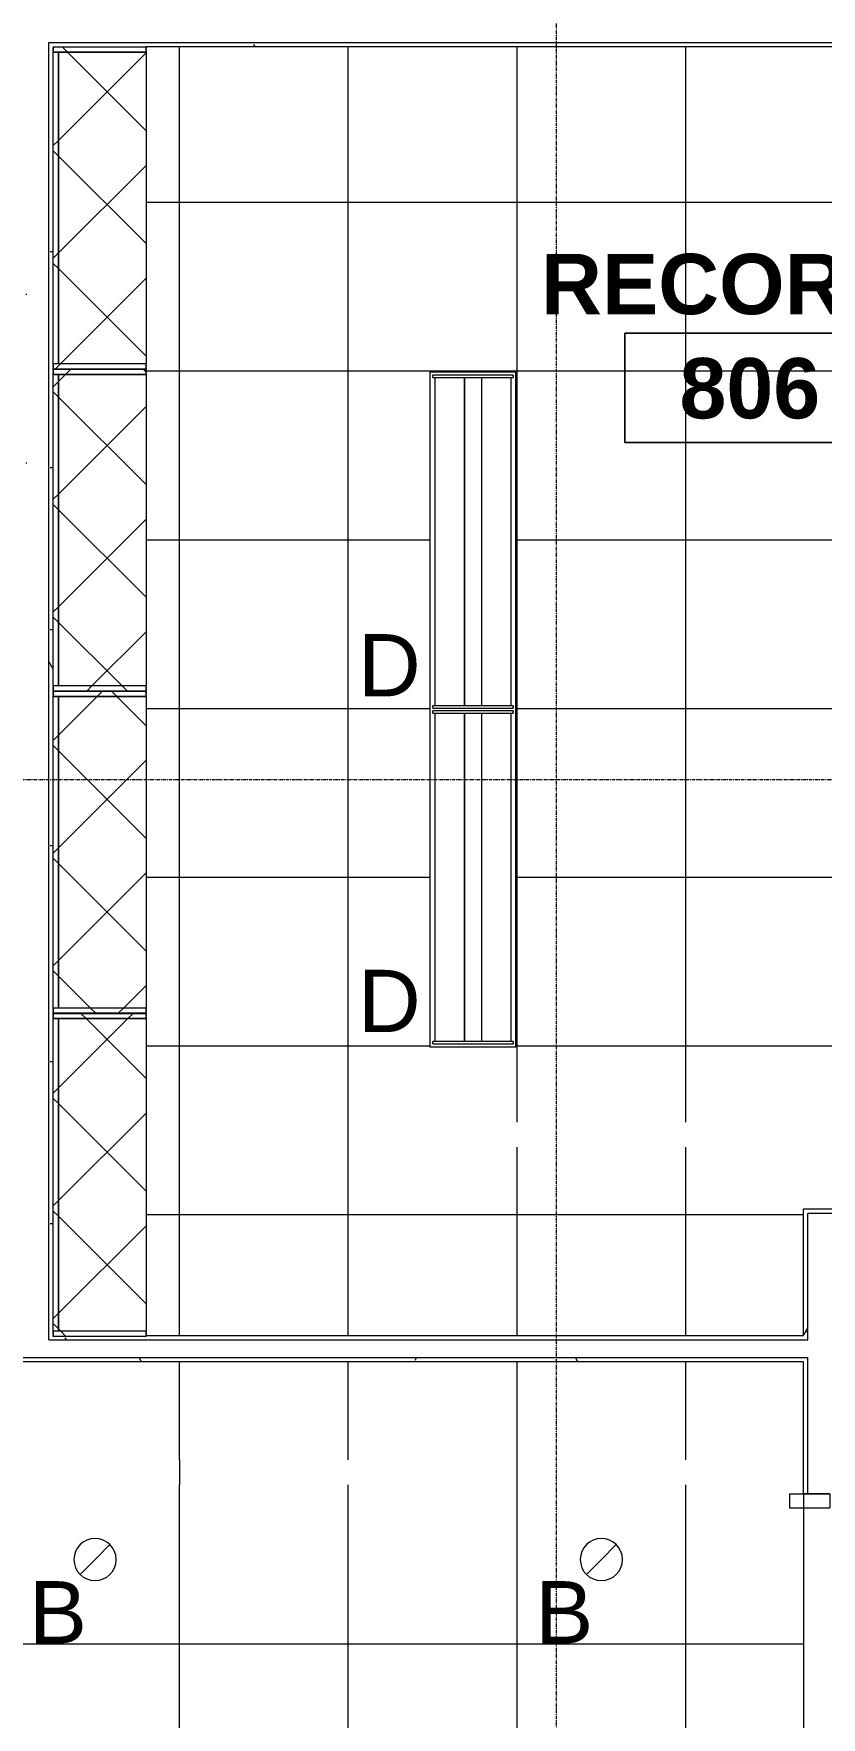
# Model space of a CAD drawing. Header units: inches. Extents: x -203 to 2908, y -968 to 768.
# Drawn here: x 1180.4 to 1292.4, y -346.7 to -107.2 of the extents above; entities that cross this region are included whole.
import ezdxf

# ---------------------------------------------------------------- set-up
doc = ezdxf.new("R2010")
doc.units = ezdxf.units.IN
doc.header["$MEASUREMENT"] = 0
doc.linetypes.add('Dash_2_', pattern=[0.25, 0.125, -0.125])
doc.linetypes.add('Grid Line 1_2_', pattern=[0.875, 0.5, -0.125, 0.125, -0.125])
for name, color, linetype, lineweight in [('A-AREA-IDEN', 2, 'Continuous', 9), ('A-CLNG', 13, 'Continuous', 13), ('A-CLNG-PATT', 13, 'Continuous', 13), ('A-DOOR', 31, 'Continuous', 13), ('A-DOOR-FRAM', 31, 'Continuous', 20), ('A-WALL', 113, 'Continuous', 13), ('A-WALL-PATT', 111, 'Continuous', 13), ('E-LITE-EQPM', 33, 'Continuous', 9), ('E-LITE-EQPM-IDEN', 33, 'Continuous', 9), ('I-WALL', 2, 'Continuous', 13), ('Q-CASE', 31, 'Continuous', 9), ('Q-CASE-HDLN', 31, 'Dash_2_', 9), ('S-GRID', 1, 'Continuous', 9)]:
    doc.layers.add(name, color=color, linetype=linetype, lineweight=lineweight)
doc.styles.add('Arial', font='arial.ttf', dxfattribs={"height": 8.851796})
doc.styles.add('Swis721 Lt BT_B', font='', dxfattribs={"height": 8.583975})
doc.styles.get('Swis721 Lt BT_B').set_extended_font_data('Swis721 Lt BT', bold=True)
pattern_1 = [(0, (0, 0), (30.72, 7.68), [1.267, -21.773, 1.267, -21.773, -122.88]), (0, (0, 0), (30.72, 7.68), [-46.08, 1.267, -44.813, 1.267, -21.773, -53.76]), (0, (0, 0), (30.72, 7.68), [-115.2, 1.267, -14.093, 1.267, -37.133]), (120, (11.52, 3.84), (-22.011075, 22.7643), [1.267, -21.773, 1.267, -21.773, -122.88]), (120, (11.52, 3.84), (-22.011075, 22.7643), [-46.08, 1.267, -44.813, 1.267, -21.773, -53.76]), (120, (11.52, 3.84), (-22.011075, 22.7643), [-115.2, 1.267, -14.093, 1.267, -37.133]), (240, (15.36, 19.2), (-8.708925, -30.4443), [1.267, -21.773, 1.267, -21.773, -122.88]), (240, (15.36, 19.2), (-8.708925, -30.4443), [-46.08, 1.267, -44.813, 1.267, -21.773, -53.76]), (240, (15.36, 19.2), (-8.708925, -30.4443), [-115.2, 1.267, -14.093, 1.267, -37.133])]
pattern_2 = [(315, (156.916, 1180.809), (8.01223, 8.01223), []), (45, (156.916, 1180.809), (-8.01223, 8.01223), [])]
pattern_3 = [(315, (202.745, 1180.809), (8.01223, 8.01223), []), (45, (202.745, 1180.809), (-8.01223, 8.01223), [])]
pattern_4 = [(315, (248.575, 1180.809), (8.01223, 8.01223), []), (45, (248.575, 1180.809), (-8.01223, 8.01223), [])]
pattern_5 = [(315, (294.526, 1180.809), (8.01223, 8.01223), []), (45, (294.526, 1180.809), (-8.01223, 8.01223), [])]

# ---------------------------------------------------------------- blocks, each defined once
blk = doc.blocks.new('Single Flush - SOLIDFLUSH_ALUM__CLEAR VIEWLIGHT-5611461-LEVEL 8 - RCP')
at = {"layer": 'A-DOOR-FRAM'}
for p, q in [((-20, -3.875), (-20, 1.875)), ((-20, 1.875), (-18, 1.875)), ((-18, -3.875), (-18, 1.875)), ((18.000004, -3.875), (18.000004, 1.875)), ((18.000004, 1.875), (20.000004, 1.875)), ((20.000004, -3.875), (20.000004, 1.875)), ((-20, -3.875), (-18, -3.875)), ((18.000004, -3.875), (20.000004, -3.875))]:
    blk.add_line(p, q, dxfattribs=at)
blk = doc.blocks.new('L-Recessed-Axis-Day-Acrylic - 1 x 4 - SILEA-V26-LEVEL 8 - RCP')
at = {"layer": 'E-LITE-EQPM'}
for p, q in [((-23.34, 5.7), (-23.7, 5.7)), ((-23.7, 5.64), (-23.7, 5.7)), ((-23.7, 5.7), (-23.7, 5.64)), ((-23.7, -5.64), (-23.7, 5.64)), ((-23.34, 5.64), (-23.34, 5.7)), ((-23.34, 5.7), (-23.34, 5.64)), ((-23.34, 5.64), (-23.34, -5.64)), ((-23.34, 5.41), (23.34, 5.41)), ((23.7, 5.7), (23.34, 5.7)), ((23.34, 5.64), (23.34, 5.7)), ((23.34, 5.7), (23.34, 5.64)), ((23.34, -5.64), (23.34, 5.64)), ((23.7, 5.64), (23.7, 5.7)), ((23.7, 5.7), (23.7, 5.64)), ((23.7, 5.64), (23.7, -5.64)), ((-23.34, 1.24), (23.34, 1.24)), ((-23.34, 1.2), (23.34, 1.2)), ((-23.34, -1.2), (23.34, -1.2)), ((-23.34, -1.24), (23.34, -1.24)), ((-23.7, -5.64), (-23.7, -5.7)), ((-23.7, -5.7), (-23.7, -5.64)), ((-23.7, -5.7), (-23.34, -5.7)), ((-23.34, -5.41), (23.34, -5.41)), ((-23.34, -5.64), (-23.34, -5.7)), ((-23.34, -5.7), (-23.34, -5.64)), ((23.34, -5.64), (23.34, -5.7)), ((23.34, -5.7), (23.34, -5.64)), ((23.34, -5.7), (23.7, -5.7)), ((23.7, -5.64), (23.7, -5.7)), ((23.7, -5.7), (23.7, -5.64))]:
    blk.add_line(p, q, dxfattribs=at)
blk = doc.blocks.new('L-Recessed-Axis-Day-Acrylic - 1 x 4 - SILEA-V27-LEVEL 8 - RCP')
at = {"layer": 'E-LITE-EQPM'}
for p, q in [((-23.34, 5.7), (-23.7, 5.7)), ((-23.7, 5.64), (-23.7, 5.7)), ((-23.7, 5.7), (-23.7, 5.64)), ((-23.7, -5.64), (-23.7, 5.64)), ((-23.34, 5.64), (-23.34, 5.7)), ((-23.34, 5.7), (-23.34, 5.64)), ((-23.34, 5.64), (-23.34, -5.64)), ((-23.34, 5.41), (23.34, 5.41)), ((23.7, 5.7), (23.34, 5.7)), ((23.34, 5.64), (23.34, 5.7)), ((23.34, 5.7), (23.34, 5.64)), ((23.34, -5.64), (23.34, 5.64)), ((23.7, 5.64), (23.7, 5.7)), ((23.7, 5.7), (23.7, 5.64)), ((23.7, 5.64), (23.7, -5.64)), ((-23.34, 1.24), (23.34, 1.24)), ((-23.34, 1.2), (23.34, 1.2)), ((-23.34, -1.2), (23.34, -1.2)), ((-23.34, -1.24), (23.34, -1.24)), ((-23.7, -5.64), (-23.7, -5.7)), ((-23.7, -5.7), (-23.7, -5.64)), ((-23.7, -5.7), (-23.34, -5.7)), ((-23.34, -5.41), (23.34, -5.41)), ((-23.34, -5.64), (-23.34, -5.7)), ((-23.34, -5.7), (-23.34, -5.64)), ((23.34, -5.64), (23.34, -5.7)), ((23.34, -5.7), (23.34, -5.64)), ((23.34, -5.7), (23.7, -5.7)), ((23.7, -5.64), (23.7, -5.7)), ((23.7, -5.7), (23.7, -5.64))]:
    blk.add_line(p, q, dxfattribs=at)
blk = doc.blocks.new('CW Cupbd Ohead - 3_10_h x 14_d - Open - 2 Shelves-5378300-LEVEL 8 - RCP')
at = {"layer": 'Q-CASE'}
h = blk.add_hatch(dxfattribs=at)
h.set_pattern_fill('FP_28', color=256, style=0, pattern_type=2)
h.set_pattern_definition(pattern_2)
h.paths.add_polyline_path([(2, -2.36), (2, -15.57), (2.75, -15.57), (2.75, -2.36)], flags=0)
h = blk.add_hatch(dxfattribs=at)
h.set_pattern_fill('FP_28', color=256, style=0, pattern_type=2)
h.set_pattern_definition(pattern_2)
h.paths.add_polyline_path([(2.75, -3.11), (47.07, -3.11), (47.07, -2.36), (2.75, -2.36)], flags=0)
h = blk.add_hatch(dxfattribs=at)
h.set_pattern_fill('FP_28', color=256, style=0, pattern_type=2)
h.set_pattern_definition(pattern_2)
h.paths.add_polyline_path([(47.07, -4.79), (47.07, -15.57), (47.82, -15.57), (47.82, -2.36), (47.07, -2.36), (47.07, -3.43)], flags=0)
h = blk.add_hatch(dxfattribs=at)
h.set_pattern_fill('FP_28', color=256, style=0, pattern_type=2)
h.set_pattern_definition(pattern_2)
h.paths.add_polyline_path([(2.75, -15.57), (47.07, -15.57), (47.07, -3.11), (2.75, -3.11)], flags=0)
for p, q in [((2.75, -2.36), (2, -2.36)), ((2, -15.57), (2, -2.36)), ((2.75, -15.57), (2.75, -2.36)), ((2.75, -3.11), (2.75, -2.36)), ((2.75, -2.36), (47.07, -2.36)), ((47.82, -2.36), (47.07, -2.36)), ((47.07, -15.57), (47.07, -2.36)), ((47.07, -2.36), (47.07, -3.11)), ((47.82, -2.36), (47.82, -15.57)), ((47.07, -3.11), (2.75, -3.11)), ((2.75, -15.57), (2.75, -3.11)), ((2.75, -3.11), (47.07, -3.11)), ((47.07, -3.11), (47.07, -15.57)), ((2, -15.57), (2.75, -15.57)), ((47.07, -15.57), (2.75, -15.57)), ((47.07, -15.57), (47.82, -15.57))]:
    blk.add_line(p, q, dxfattribs=at)
at = {"layer": 'Q-CASE-HDLN'}
for p, q in [((2, -15.57), (2, -2.36)), ((2, -2.36), (47.82, -2.36)), ((47.82, -2.36), (47.82, -15.57)), ((47.82, -15.57), (2, -15.57))]:
    blk.add_line(p, q, dxfattribs=at)
blk = doc.blocks.new('CW Cupbd Ohead - 3_10_h x 14_d - Open - 2 Shelves-V32-LEVEL 8 - RCP')
at = {"layer": 'Q-CASE'}
h = blk.add_hatch(dxfattribs=at)
h.set_pattern_fill('FP_29', color=256, style=0, pattern_type=2)
h.set_pattern_definition(pattern_3)
h.paths.add_polyline_path([(2, -2.36), (2, -15.57), (2.75, -15.57), (2.75, -2.36)], flags=0)
h = blk.add_hatch(dxfattribs=at)
h.set_pattern_fill('FP_29', color=256, style=0, pattern_type=2)
h.set_pattern_definition(pattern_3)
h.paths.add_polyline_path([(2.75, -3.11), (47.07, -3.11), (47.07, -2.36), (2.75, -2.36)], flags=0)
h = blk.add_hatch(dxfattribs=at)
h.set_pattern_fill('FP_29', color=256, style=0, pattern_type=2)
h.set_pattern_definition(pattern_3)
h.paths.add_polyline_path([(47.07, -2.36), (47.07, -15.57), (47.82, -15.57), (47.82, -2.36)], flags=0)
h = blk.add_hatch(dxfattribs=at)
h.set_pattern_fill('FP_29', color=256, style=0, pattern_type=2)
h.set_pattern_definition(pattern_3)
h.paths.add_polyline_path([(2.75, -3.11), (2.75, -15.57), (47.07, -15.57), (47.07, -3.11), (3.76, -3.11)], flags=0)
for p, q in [((2.75, -2.36), (2, -2.36)), ((2, -15.57), (2, -2.36)), ((2.75, -15.57), (2.75, -2.36)), ((2.75, -3.11), (2.75, -2.36)), ((2.75, -2.36), (47.07, -2.36)), ((47.82, -2.36), (47.07, -2.36)), ((47.07, -15.57), (47.07, -2.36)), ((47.07, -2.36), (47.07, -3.11)), ((47.82, -2.36), (47.82, -15.57)), ((47.07, -3.11), (2.75, -3.11)), ((2.75, -15.57), (2.75, -3.11)), ((2.75, -3.11), (47.07, -3.11)), ((47.07, -3.11), (47.07, -15.57)), ((2, -15.57), (2.75, -15.57)), ((47.07, -15.57), (2.75, -15.57)), ((47.07, -15.57), (47.82, -15.57))]:
    blk.add_line(p, q, dxfattribs=at)
at = {"layer": 'Q-CASE-HDLN'}
for p, q in [((2, -15.57), (2, -2.36)), ((2, -2.36), (47.82, -2.36)), ((47.82, -2.36), (47.82, -15.57)), ((47.82, -15.57), (2, -15.57))]:
    blk.add_line(p, q, dxfattribs=at)
blk = doc.blocks.new('CW Cupbd Ohead - 3_10_h x 14_d - Open - 2 Shelves-V33-LEVEL 8 - RCP')
at = {"layer": 'Q-CASE'}
h = blk.add_hatch(dxfattribs=at)
h.set_pattern_fill('FP_30', color=256, style=0, pattern_type=2)
h.set_pattern_definition(pattern_4)
h.paths.add_polyline_path([(2, -15.57), (2.75, -15.57), (2.75, -2.36), (2, -2.36), (2, -10.14)], flags=0)
h = blk.add_hatch(dxfattribs=at)
h.set_pattern_fill('FP_30', color=256, style=0, pattern_type=2)
h.set_pattern_definition(pattern_4)
h.paths.add_polyline_path([(2.75, -3.11), (47.07, -3.11), (47.07, -2.36), (2.75, -2.36)], flags=0)
h = blk.add_hatch(dxfattribs=at)
h.set_pattern_fill('FP_30', color=256, style=0, pattern_type=2)
h.set_pattern_definition(pattern_4)
h.paths.add_polyline_path([(47.07, -3.11), (47.07, -15.57), (47.82, -15.57), (47.82, -2.36), (47.07, -2.36)], flags=0)
h = blk.add_hatch(dxfattribs=at)
h.set_pattern_fill('FP_30', color=256, style=0, pattern_type=2)
h.set_pattern_definition(pattern_4)
h.paths.add_polyline_path([(2.75, -3.11), (2.75, -15.57), (47.07, -15.57), (47.07, -3.11)], flags=0)
for p, q in [((2.75, -2.36), (2, -2.36)), ((2, -15.57), (2, -2.36)), ((2.75, -15.57), (2.75, -2.36)), ((2.75, -3.11), (2.75, -2.36)), ((2.75, -2.36), (47.07, -2.36)), ((47.82, -2.36), (47.07, -2.36)), ((47.07, -15.57), (47.07, -2.36)), ((47.07, -2.36), (47.07, -3.11)), ((47.82, -2.36), (47.82, -15.57)), ((47.07, -3.11), (2.75, -3.11)), ((2.75, -15.57), (2.75, -3.11)), ((2.75, -3.11), (47.07, -3.11)), ((47.07, -3.11), (47.07, -15.57)), ((2, -15.57), (2.75, -15.57)), ((47.07, -15.57), (2.75, -15.57)), ((47.07, -15.57), (47.82, -15.57))]:
    blk.add_line(p, q, dxfattribs=at)
at = {"layer": 'Q-CASE-HDLN'}
for p, q in [((2, -15.57), (2, -2.36)), ((2, -2.36), (47.82, -2.36)), ((47.82, -2.36), (47.82, -15.57)), ((47.82, -15.57), (2, -15.57))]:
    blk.add_line(p, q, dxfattribs=at)
blk = doc.blocks.new('CW Cupbd Ohead - 3_10_h x 14_d - Open - 2 Shelves-5378323-LEVEL 8 - RCP')
at = {"layer": 'Q-CASE'}
h = blk.add_hatch(dxfattribs=at)
h.set_pattern_fill('FP_31', color=256, style=0, pattern_type=2)
h.set_pattern_definition(pattern_5)
h.paths.add_polyline_path([(2, -2.36), (2, -15.57), (2.75, -15.57), (2.75, -2.36), (2.12, -2.36)], flags=0)
h = blk.add_hatch(dxfattribs=at)
h.set_pattern_fill('FP_31', color=256, style=0, pattern_type=2)
h.set_pattern_definition(pattern_5)
h.paths.add_polyline_path([(2.75, -2.36), (2.75, -3.11), (47.2, -3.11), (47.2, -2.36), (28.89, -2.36)], flags=0)
h = blk.add_hatch(dxfattribs=at)
h.set_pattern_fill('FP_31', color=256, style=0, pattern_type=2)
h.set_pattern_definition(pattern_5)
h.paths.add_polyline_path([(47.2, -2.36), (47.2, -15.57), (47.95, -15.57), (47.95, -2.36)], flags=0)
h = blk.add_hatch(dxfattribs=at)
h.set_pattern_fill('FP_31', color=256, style=0, pattern_type=2)
h.set_pattern_definition(pattern_5)
h.paths.add_polyline_path([(2.75, -3.91), (2.75, -15.57), (47.2, -15.57), (47.2, -3.11), (2.75, -3.11)], flags=0)
for p, q in [((2.75, -2.36), (2, -2.36)), ((2, -15.57), (2, -2.36)), ((2.75, -15.57), (2.75, -2.36)), ((2.75, -3.11), (2.75, -2.36)), ((2.75, -2.36), (47.2, -2.36)), ((47.95, -2.36), (47.2, -2.36)), ((47.2, -15.57), (47.2, -2.36)), ((47.2, -2.36), (47.2, -3.11)), ((47.95, -2.36), (47.95, -15.57)), ((47.2, -3.11), (2.75, -3.11)), ((2.75, -15.57), (2.75, -3.11)), ((2.75, -3.11), (47.2, -3.11)), ((47.2, -3.11), (47.2, -15.57)), ((2, -15.57), (2.75, -15.57)), ((47.2, -15.57), (2.75, -15.57)), ((47.2, -15.57), (47.95, -15.57))]:
    blk.add_line(p, q, dxfattribs=at)
at = {"layer": 'Q-CASE-HDLN'}
for p, q in [((2, -15.57), (2, -2.36)), ((2, -2.36), (47.95, -2.36)), ((47.95, -2.36), (47.95, -15.57)), ((47.95, -15.57), (2, -15.57))]:
    blk.add_line(p, q, dxfattribs=at)
blk = doc.blocks.new('L-Recessed Circular - Downlight - 6_-5511287-LEVEL 8 - RCP')
at = {"layer": 'E-LITE-EQPM'}
for q in [(-2.12, -2.12), (2.12, 2.12)]:
    blk.add_line((0, 0), q, dxfattribs=at)
for start, end in [(360, 180), (180, 360)]:
    blk.add_arc((0, 0), 3, start, end, dxfattribs=at)
blk = doc.blocks.new('Room Tag - Room Name and Number-3379422-LEVEL 8 - RCP')
at = {"layer": 'A-AREA-IDEN'}
for p, q in [((-0.1881, -0.1636), (-0.1881, -0.0018)), ((-0.1881, -0.0018), (0.1869, -0.0018)), ((0.1869, -0.0018), (-0.1881, -0.0018)), ((-0.1881, -0.0018), (-0.1881, -0.1636)), ((0.1869, -0.0018), (0.1869, -0.1636)), ((0.1869, -0.1636), (0.1869, -0.0018)), ((0.1869, -0.1636), (-0.1881, -0.1636)), ((-0.1881, -0.1636), (0.1869, -0.1636))]:
    blk.add_line(p, q, dxfattribs=at)

msp = doc.modelspace()

# ---------------------------------------------------------------- hatches: boundary and pattern name
at = {"layer": 'A-CLNG-PATT'}
h = msp.add_hatch(dxfattribs=at)
h.set_pattern_fill('FP_32', color=256, style=0, pattern_type=2)
h.set_pattern_definition([(90, (1129.11, -216.283), (24, -1e-15), []), (0, (1129.11, -216.283), (0, -24), [])])
h.paths.add_polyline_path([(1165.55, -16.97), (1179.42, -16.97), (1179.42, -3.09), (1165.55, -3.09), (1165.55, -16.18)], flags=0)
h.paths.add_polyline_path([(1192.86, -524.94), (1192.86, -356.41), (1289.86, -356.41), (1289.86, -313.63), (1153.33, -313.63), (1153.33, -408.28), (1152.63, -408.28), (1152.63, -313.63), (1105.11, -313.63), (1105.11, -310.08), (1289.86, -310.08), (1289.86, -296.16), (1140.73, -296.16), (1140.73, -178.53), (1179.42, -178.53), (1179.42, -142.28), (1179.27, -142.28), (1179.27, -178.28), (1153.27, -178.28), (1153.27, -142.28), (1165.55, -142.28), (1165.55, -16.97), (1095.29, -16.97), (1095.29, -29.09), (1065.23, -29.09), (1065.23, -3.09), (993.73, -3.09), (993.73, -227.33), (968.74, -227.34), (968.74, -328.37), (972.74, -328.37), (972.74, -330.37), (968.74, -330.37), (968.74, -331.03), (971.74, -331.03), (971.73, -362.22), (970.8, -362.22), (970.8, -362.65), (971.74, -362.65), (971.73, -393.62), (968.74, -393.62), (968.74, -394.11), (972.74, -394.11), (972.74, -396.11), (968.74, -396.11), (968.74, -524.94), (1124.05, -524.94)], flags=0)
h.paths.add_polyline_path([(1116.7, -484.16), (1115.83, -483.66), (1123.19, -470.92), (1115.83, -458.18), (1116.7, -457.68), (1124.05, -470.42), (1138.76, -470.42), (1138.76, -471.42), (1124.05, -471.42), (1116.98, -483.66)], flags=0)
h.paths.add_polyline_path([(1036.56, -479.72), (1036.06, -478.86), (1048.8, -471.5), (1048.8, -456.79), (1049.8, -456.79), (1049.8, -471.5), (1062.54, -478.86), (1062.04, -479.72), (1049.3, -472.37), (1036.72, -479.63)], flags=0)
h.paths.add_polyline_path([(1008.39, -360.24), (1008.39, -360.02), (1007.22, -359.98), (1007.22, -359.86), (1008.12, -359.86), (1008.12, -359.98), (1008.39, -360.02)], flags=0)
h.paths.add_polyline_path([(1008.91, -456.28), (1008.28, -456.28), (1008.28, -408.02), (1007.22, -407.98), (1007.22, -407.86), (1008.12, -407.86), (1008.12, -407.98), (1008.28, -407.94), (1008.28, -360.28), (1008.35, -360.28), (1008.35, -360.24), (1008.56, -360.24), (1008.59, -360.06), (1008.61, -360.07), (1008.67, -360.24), (1008.91, -360.24), (1008.91, -360.28), (1008.98, -360.28), (1008.98, -383.89), (1010.04, -383.93), (1010.04, -384.06), (1009.14, -384.06), (1009.14, -383.93), (1008.98, -383.97), (1008.98, -431.89), (1010.04, -431.93), (1010.04, -432.06), (1009.14, -432.06), (1009.14, -431.93), (1008.98, -431.97), (1008.98, -456.28)], flags=0)
h.paths.add_polyline_path([(1009.64, -431.88), (1009.64, -431.87), (1009.59, -431.88)], flags=0)
h.paths.add_polyline_path([(1009.14, -431.86), (1009.14, -431.83), (1009.25, -431.85)], flags=0)
h.paths.add_polyline_path([(1081.11, -384.29), (1080.41, -384.29), (1080.41, -336.5), (1081.11, -336.5), (1081.11, -378.97)], flags=0)
h.paths.add_polyline_path([(1009.14, -383.86), (1009.14, -383.83), (1009.25, -383.85)], flags=0)
h.paths.add_polyline_path([(968.93, -362.65), (968.93, -362.22), (968.74, -362.22), (968.74, -362.65)], flags=0)
h.paths.add_polyline_path([(1081.11, -336.29), (1080.41, -336.29), (1080.41, -288.5), (1081.11, -288.5), (1081.11, -333.98)], flags=0)
h.paths.add_polyline_path([(1261.11, -327.28), (1260.33, -327.18), (1259.61, -326.88), (1258.99, -326.4), (1258.51, -325.78), (1258.21, -325.06), (1258.11, -324.28), (1258.21, -323.51), (1258.51, -322.78), (1258.99, -322.16), (1259.61, -321.69), (1260.33, -321.39), (1261.11, -321.28), (1261.89, -321.39), (1262.61, -321.69), (1263.23, -322.16), (1263.71, -322.78), (1264.01, -323.51), (1264.11, -324.28), (1264.01, -325.06), (1263.71, -325.78), (1263.23, -326.4), (1262.61, -326.88), (1261.89, -327.18)], flags=0)
h.paths.add_polyline_path([(1189.11, -327.28), (1188.33, -327.18), (1187.61, -326.88), (1186.99, -326.4), (1186.51, -325.78), (1186.21, -325.06), (1186.11, -324.28), (1186.21, -323.51), (1186.51, -322.78), (1186.99, -322.16), (1187.61, -321.69), (1188.33, -321.39), (1189.11, -321.28), (1189.89, -321.39), (1190.61, -321.69), (1191.23, -322.16), (1191.71, -322.78), (1192.01, -323.51), (1192.11, -324.28), (1192.01, -325.06), (1191.71, -325.78), (1191.23, -326.4), (1190.61, -326.88), (1189.89, -327.18)], flags=0)
h.paths.add_polyline_path([(1128.63, -288.44), (1128.63, -192.25), (1129.33, -192.25), (1129.33, -288.44)], flags=0)
h.paths.add_polyline_path([(1032.28, -264.28), (1032.28, -216.42), (1032.98, -216.42), (1032.98, -264.28)], flags=0)
h.paths.add_polyline_path([(1032.28, -216.28), (1032.28, -168.42), (1032.98, -168.42), (1032.98, -216.28)], flags=0)
h.paths.add_polyline_path([(1080.53, -69.72), (1080.52, -69.5), (1079.35, -69.46), (1079.35, -69.34), (1080.25, -69.34), (1080.25, -69.46), (1080.53, -69.5)], flags=0)
h.paths.add_polyline_path([(1080.85, -168.28), (1080.41, -168.28), (1080.41, -117.5), (1079.35, -117.46), (1079.35, -117.34), (1080.25, -117.34), (1080.25, -117.46), (1080.41, -117.42), (1080.41, -69.76), (1080.48, -69.76), (1080.48, -69.72), (1080.7, -69.72), (1080.72, -69.54), (1080.74, -69.55), (1080.8, -69.72), (1081.04, -69.72), (1081.04, -69.76), (1081.11, -69.76), (1081.11, -93.37), (1082.17, -93.41), (1082.17, -93.54), (1081.27, -93.54), (1081.27, -93.41), (1081.11, -93.45), (1081.11, -141.37), (1082.17, -141.41), (1082.17, -141.54), (1081.27, -141.54), (1081.27, -141.41), (1081.11, -141.45), (1081.11, -168.28), (1080.9, -168.28)], flags=0)
h.paths.add_polyline_path([(1081.27, -141.34), (1081.27, -141.31), (1081.38, -141.33)], flags=0)
h.paths.add_polyline_path([(1033.09, -24.24), (1033.09, -24.02), (1031.92, -23.98), (1031.92, -23.86), (1032.82, -23.86), (1032.82, -23.98), (1033.09, -24.02)], flags=0)
h.paths.add_polyline_path([(1033.19, -120.28), (1032.98, -120.28), (1032.98, -72.02), (1031.92, -71.98), (1031.92, -71.86), (1032.82, -71.86), (1032.82, -71.98), (1032.98, -71.94), (1032.98, -24.28), (1033.05, -24.28), (1033.05, -24.24), (1033.26, -24.24), (1033.29, -24.06), (1033.31, -24.07), (1033.37, -24.24), (1033.61, -24.24), (1033.61, -24.28), (1033.68, -24.28), (1033.68, -47.89), (1034.74, -47.93), (1034.74, -48.06), (1033.84, -48.06), (1033.84, -47.93), (1033.68, -47.97), (1033.68, -95.89), (1034.74, -95.93), (1034.74, -96.06), (1033.84, -96.06), (1033.84, -95.93), (1033.68, -95.97), (1033.68, -120.28), (1033.24, -120.28)], flags=0)
h.paths.add_polyline_path([(1034.34, -95.88), (1034.34, -95.87), (1034.29, -95.88)], flags=0)
h.paths.add_polyline_path([(1033.84, -95.86), (1033.84, -95.83), (1033.95, -95.85)], flags=0)
h.paths.add_polyline_path([(1081.27, -93.34), (1081.27, -93.31), (1081.38, -93.33)], flags=0)
h.paths.add_polyline_path([(1079.8, -69.57), (1080.14, -69.54), (1079.87, -69.57)], flags=0)
h.paths.add_polyline_path([(1034.34, -47.88), (1034.34, -47.87), (1034.29, -47.88)], flags=0)
h.paths.add_polyline_path([(1033.84, -47.86), (1033.84, -47.83), (1033.95, -47.85)], flags=0)
h = msp.add_hatch(dxfattribs=at)
h.set_pattern_fill('FP_17', color=256, style=0, pattern_type=2)
h.set_pattern_definition([(0, (1321.11, -203.217), (0, -24), []), (270, (1321.11, -203.217), (-24, -1e-15), [])])
h.paths.add_polyline_path([(1281.38, -292.41), (1289.86, -292.41), (1289.86, -274.41), (1473.42, -274.41), (1473.42, -167.22), (1491.42, -167.22), (1491.42, -109.09), (1196.38, -109.09), (1196.38, -262.08), (1201.11, -262.08), (1201.11, -265.63), (1196.38, -265.63), (1196.38, -292.41), (1248.95, -292.41)], flags=0)
h.paths.add_polyline_path([(1281.38, -265.63), (1249.11, -265.63), (1249.11, -262.08), (1345.11, -262.08), (1345.11, -265.63), (1289.86, -265.63)], flags=0)
h.paths.add_polyline_path([(1440.95, -251.34), (1428.74, -251.34), (1428.74, -155.34), (1440.95, -155.34), (1440.95, -226.68)], flags=0)
h.paths.add_polyline_path([(1236.74, -251.34), (1236.74, -155.37), (1248.95, -155.37), (1248.95, -251.34), (1242.67, -251.34)], flags=0)
h.paths.add_polyline_path([(1344.95, -251.27), (1332.74, -251.27), (1332.74, -155.3), (1344.95, -155.3), (1344.95, -226.68)], flags=0)
at = {"layer": 'A-WALL-PATT', "lineweight": 9}
h = msp.add_hatch(dxfattribs=at)
h.set_pattern_fill('FP_1', color=256, style=0, pattern_type=2)
h.set_pattern_definition(pattern_1)
h.paths.add_polyline_path([(1183.17, -181.66), (1183.17, -108.47), (1182.55, -108.47), (1182.55, -181.66)], flags=0)
h.paths.add_polyline_path([(1182.56, -105.97), (1183.17, -105.97), (1183.17, -3.09), (1182.55, -3.09), (1182.55, -105.97)], flags=0)
h = msp.add_hatch(dxfattribs=at)
h.set_pattern_fill('FP_1', color=256, style=0, pattern_type=2)
h.set_pattern_definition(pattern_1)
h.paths.add_polyline_path([(1196.38, -109.09), (1491.42, -109.09), (1491.42, -108.47), (1183.17, -108.47), (1183.17, -109.09), (1193.3, -109.09)], flags=0)
h = msp.add_hatch(dxfattribs=at)
h.set_pattern_fill('FP_1', color=256, style=0, pattern_type=2)
h.set_pattern_definition(pattern_1)
h.paths.add_polyline_path([(1140.73, -182.28), (1180.05, -182.28), (1180.03, -181.66), (1140.73, -181.66)], flags=0)
h.paths.add_polyline_path([(1183.17, -182.28), (1183.17, -181.66), (1182.55, -181.66), (1182.55, -182.28)], flags=0)
h = msp.add_hatch(dxfattribs=at)
h.set_pattern_fill('FP_1', color=256, style=0, pattern_type=2)
h.set_pattern_definition(pattern_1)
h.paths.add_polyline_path([(1183.17, -292.41), (1183.17, -182.28), (1182.55, -182.28), (1182.55, -292.41)], flags=0)
h = msp.add_hatch(dxfattribs=at)
h.set_pattern_fill('FP_1', color=256, style=0, pattern_type=2)
h.set_pattern_definition(pattern_1)
h.paths.add_polyline_path([(1289.86, -292.41), (1290.48, -292.41), (1290.48, -274.41), (1289.86, -274.41), (1289.86, -282.06)], flags=0)
h = msp.add_hatch(dxfattribs=at)
h.set_pattern_fill('FP_1', color=256, style=0, pattern_type=2)
h.set_pattern_definition(pattern_1)
h.paths.add_polyline_path([(1320.09, -275.03), (1473.67, -275.03), (1473.67, -274.41), (1290.48, -274.41), (1290.48, -275.03), (1297.11, -275.03)], flags=0)
h = msp.add_hatch(dxfattribs=at)
h.set_pattern_fill('FP_1', color=256, style=0, pattern_type=2)
h.set_pattern_definition(pattern_1)
h.paths.add_polyline_path([(1281.38, -293.03), (1290.48, -293.03), (1290.48, -292.41), (1196.38, -292.41), (1196.38, -292.53), (1183.17, -292.53), (1183.17, -292.41), (1182.55, -292.41), (1182.55, -293.03), (1249.11, -293.03)], flags=0)
h.paths.add_polyline_path([(1145.91, -293.03), (1180.05, -293.03), (1180.05, -292.41), (1140.73, -292.41), (1140.73, -293.03), (1143.86, -293.03)], flags=0)
h = msp.add_hatch(dxfattribs=at)
h.set_pattern_fill('FP_1', color=256, style=0, pattern_type=2)
h.set_pattern_definition(pattern_1)
h.paths.add_polyline_path([(1140.73, -296.16), (1290.48, -296.13), (1290.48, -295.53), (1140.73, -295.53), (1140.73, -295.9)], flags=0)
h.paths.add_polyline_path([(1292.98, -296.16), (1293.61, -296.16), (1293.61, -295.53), (1292.98, -295.53), (1292.98, -295.9)], flags=0)

# ---------------------------------------------------------------- linework, layer by layer
at = {"layer": 'A-CLNG'}
for p, q in [((1248.95, -155.37), (1236.74, -155.37)), ((1236.74, -155.37), (1236.74, -251.34)), ((1248.95, -251.34), (1248.95, -155.37)), ((1236.74, -251.34), (1248.95, -251.34)), ((1201.11, -310.08), (1201.11, -313.63)), ((1249.11, -310.08), (1249.11, -313.63))]:
    msp.add_line(p, q, dxfattribs=at)
for centre, start, end in [((1189.11, -324.28), 0, 180), ((1261.11, -324.28), 0, 180), ((1189.11, -324.28), 180, 0), ((1261.11, -324.28), 180, 0)]:
    msp.add_arc(centre, 3, start, end, dxfattribs=at)
at = {"layer": 'A-WALL'}
for p, q in [((1182.55, -108.47), (1492.05, -108.47)), ((1182.55, -293.03), (1182.55, -108.47)), ((1474.05, -275.03), (1290.48, -275.03)), ((1290.48, -293.03), (1290.48, -275.03)), ((1182.55, -293.03), (1290.48, -293.03)), ((1140.73, -295.53), (1290.48, -295.53)), ((1290.48, -314.91), (1290.48, -295.53))]:
    msp.add_line(p, q, dxfattribs=at)
at = {"layer": 'I-WALL'}
for p, q in [((1491.42, -109.09), (1196.38, -109.09)), ((1289.86, -274.41), (1473.42, -274.41)), ((1289.86, -292.41), (1289.86, -274.41)), ((1196.38, -292.41), (1289.86, -292.41)), ((1289.86, -296.16), (1140.73, -296.16)), ((1289.86, -314.91), (1289.86, -296.16)), ((1293.61, -314.91), (1289.86, -314.91))]:
    msp.add_line(p, q, dxfattribs=at)
at = {"layer": 'I-WALL', "lineweight": 9}
msp.add_line((1289.86, -314.91), (1289.86, -354.91), dxfattribs=at)
at = {"layer": 'S-GRID', "linetype": 'Grid Line 1_2_'}
for p, q in [((1254.73, -968.26), (1254.73, 744.46)), ((-203.03, -213.31), (2046, -213.31))]:
    msp.add_line(p, q, dxfattribs=at)

# ---------------------------------------------------------------- block references
at = {"layer": 'A-AREA-IDEN', "xscale": 95.99999999999994, "yscale": 95.99999999999994, "zscale": 95.99999999999994}
msp.add_blockref('Room Tag - Room Name and Number-3379422-LEVEL 8 - RCP', (1282.5, -149.67), dxfattribs=at)
at = {"layer": 'A-DOOR', "rotation": 269.9999999999999}
msp.add_blockref('Single Flush - SOLIDFLUSH_ALUM__CLEAR VIEWLIGHT-5611461-LEVEL 8 - RCP', (1291.73, -334.91), dxfattribs=at)
at = {"layer": 'E-LITE-EQPM', "extrusion": (0, 0, -1), "rotation": 269.9999999999998}
for name, p in [('L-Recessed-Axis-Day-Acrylic - 1 x 4 - SILEA-V27-LEVEL 8 - RCP', (-1242.85, -179.48)), ('L-Recessed-Axis-Day-Acrylic - 1 x 4 - SILEA-V26-LEVEL 8 - RCP', (-1242.85, -227.24))]:
    msp.add_blockref(name, p, dxfattribs=at)
at = {"layer": 'E-LITE-EQPM'}
for p in [(1189.11, -324.28), (1261.11, -324.28)]:
    msp.add_blockref('L-Recessed Circular - Downlight - 6_-5511287-LEVEL 8 - RCP', p, dxfattribs=at)
at = {"layer": 'Q-CASE', "rotation": 89.9999999999998}
for name, p in [('CW Cupbd Ohead - 3_10_h x 14_d - Open - 2 Shelves-5378300-LEVEL 8 - RCP', (1180.81, -156.92)), ('CW Cupbd Ohead - 3_10_h x 14_d - Open - 2 Shelves-V32-LEVEL 8 - RCP', (1180.81, -202.75)), ('CW Cupbd Ohead - 3_10_h x 14_d - Open - 2 Shelves-V33-LEVEL 8 - RCP', (1180.81, -248.57)), ('CW Cupbd Ohead - 3_10_h x 14_d - Open - 2 Shelves-5378323-LEVEL 8 - RCP', (1180.81, -294.53))]:
    msp.add_blockref(name, p, dxfattribs=at)

# ---------------------------------------------------------------- texts
at = {"layer": 'A-AREA-IDEN', "char_height": 8.584, "attachment_point": 2, "line_spacing_factor": 0.998538, "style": 'Swis721 Lt BT_B'}
for s, insert, width in [('RECORDS', (1282.51, -138.54), 67.068), ('806', (1282.22, -153.36), 23.004)]:
    msp.add_mtext(s, dxfattribs=dict(at, insert=insert, width=width))
at = {"layer": 'E-LITE-EQPM-IDEN', "char_height": 8.85, "attachment_point": 2, "line_spacing_factor": 0.938532, "style": 'Arial'}
for s, insert, width in [('D', (1230.96, -192.63), 10.584), ('D', (1230.96, -240.39), 10.584), ('B', (1183.84, -327.35), 9.828), ('B', (1255.84, -327.35), 9.828)]:
    msp.add_mtext(s, dxfattribs=dict(at, insert=insert, width=width))

doc.saveas('drawing.dxf')
